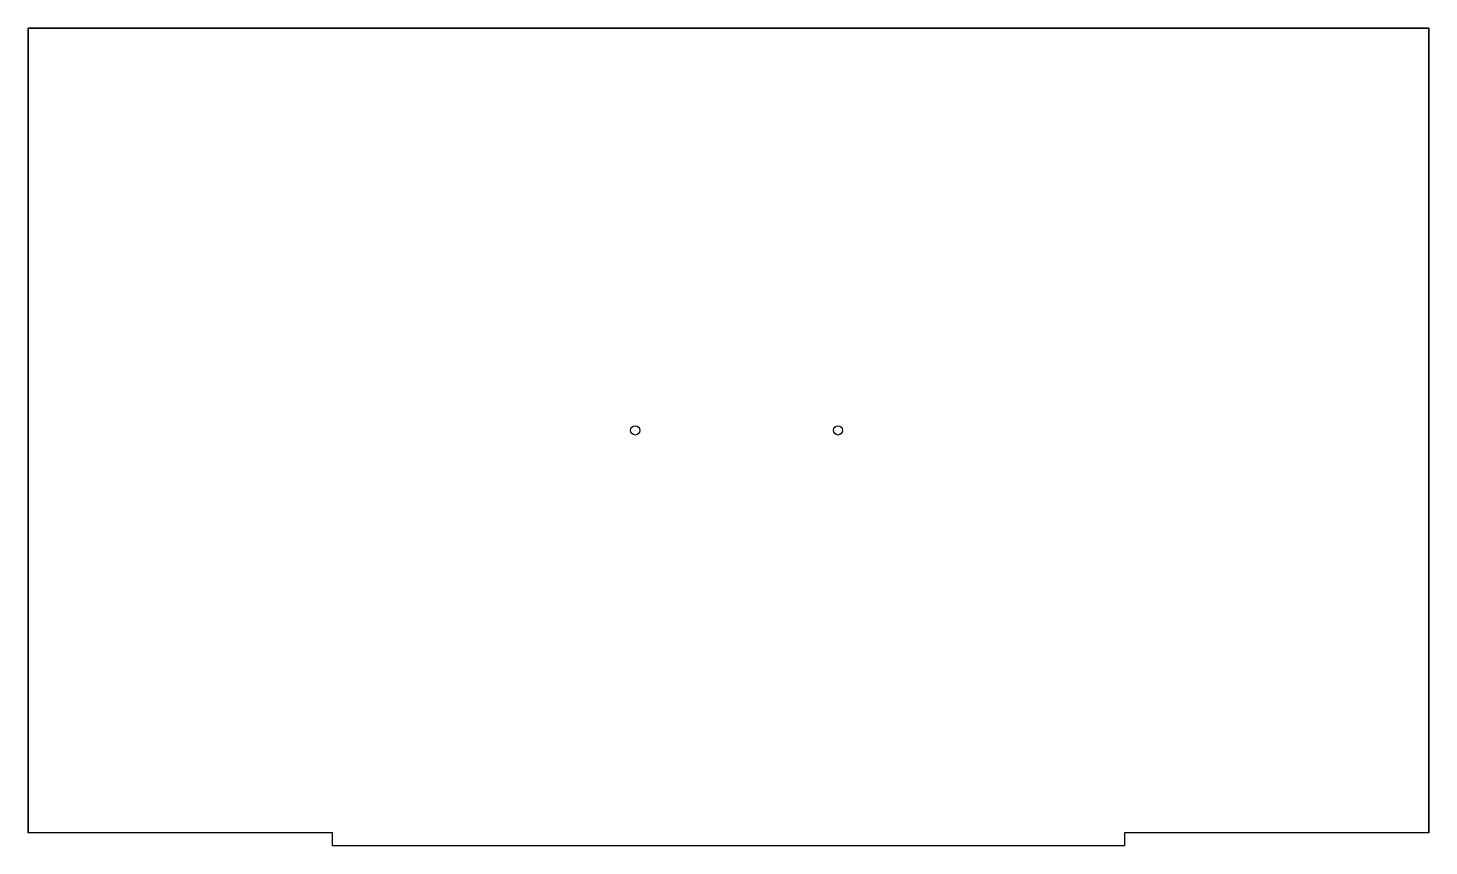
# Model space of a CAD drawing. Header units: millimetres. Extents: x -343 to 188, y 0 to 310.
import ezdxf

# ---------------------------------------------------------------- set-up
doc = ezdxf.new("R2010")
doc.units = ezdxf.units.MM
doc.layers.get('0').update_dxf_attribs({"linetype": 'CONTINUOUS'})

msp = doc.modelspace()

# ---------------------------------------------------------------- linework, layer by layer
for p, q in [((188.11, 309.8), (-342.51, 309.8)), ((-342.51, 309.8), (-342.51, 5)), ((188.11, 5), (188.11, 309.8))]:
    msp.add_line(p, q)
msp.add_lwpolyline([(-227.2, 0), (-227.2, 5), (-342.51, 5), (-342.51, 309.8), (188.11, 309.8), (188.11, 5), (72.8, 5), (72.8, 0)], close=True)
for centre in [(-112.53, 157.4), (-35.73, 157.4)]:
    msp.add_circle(centre, 1.75)

doc.saveas('drawing.dxf')
